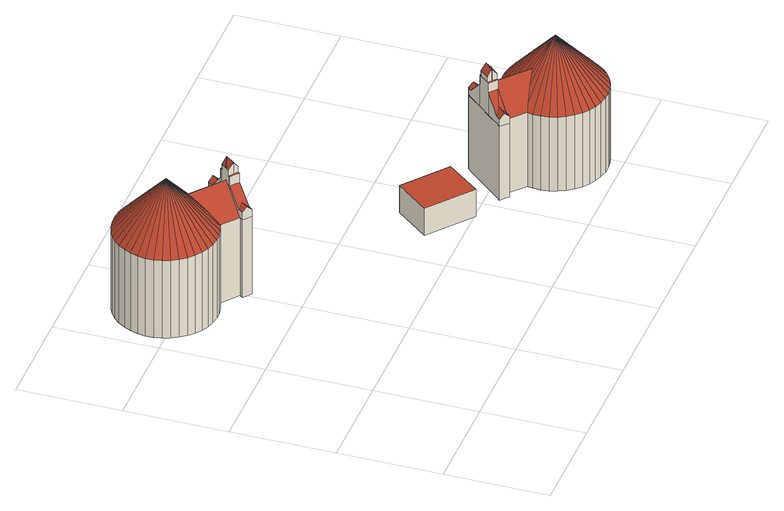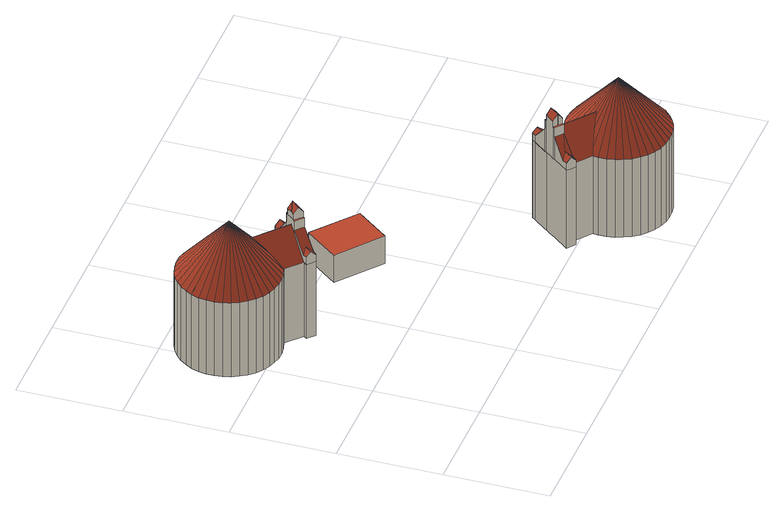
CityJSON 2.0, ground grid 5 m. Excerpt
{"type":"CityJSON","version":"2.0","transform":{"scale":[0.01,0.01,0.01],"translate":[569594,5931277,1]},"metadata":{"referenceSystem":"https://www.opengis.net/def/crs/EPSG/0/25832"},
"CityObjects":{
"building1":{"type":"Building","attributes":{"Grundfläche 2D":"21.888059","Grundhöhe NN":"1.999"},"children":["building1-1","building1-2","building1-3","building1-4"],"geometry":[{"type":"Solid","lod":"3","boundaries":[[[[0,1,2,3,4,5,6,7,8,9,10,11,12,13,14,15,16,17,18,19,20,21,22]],[[23,19,18,24]],[[25,23,24]],[[26,23,25]],[[27,23,26]],[[28,20,19,23]],[[29,23,27]],[[30,23,29]],[[31,23,30]],[[32,23,31]],[[33,23,32]],[[34,23,33]],[[35,23,34]],[[36,23,35]],[[37,23,36]],[[38,23,37]],[[39,23,38]],[[40,23,39]],[[41,23,40]],[[42,23,41]],[[43,23,42]],[[44,23,43]],[[45,23,44]],[[46,23,45]],[[47,23,46]],[[48,23,47]],[[49,23,48]],[[50,23,49]],[[51,23,50]],[[52,23,51]],[[53,23,52]],[[54,23,53]],[[55,23,54]],[[56,23,55]],[[57,23,56]],[[58,23,57]],[[2,59,23,58]],[[2,1,59]],[[23,60,21,20,28]],[[23,61,22,21,60]],[[23,62,0,22,61]],[[23,59,1,0,62]],[[4,3,63,64]],[[65,6,5,4,64,66]],[[7,6,65,67]],[[68,69,10,9,8,7,67,70]],[[71,72,73,14,13,12,11,10,69,74]],[[75,16,15,14,73,76]],[[17,16,75,77]],[[18,17,77,78]],[[24,18,78,79]],[[25,24,79,80]],[[26,25,80,81]],[[27,26,81,82]],[[29,27,82,83]],[[30,29,83,84]],[[31,30,84,85]],[[32,31,85,86]],[[33,32,86,87]],[[34,33,87,88]],[[35,34,88,89]],[[36,35,89,90]],[[37,36,90,91]],[[38,37,91,92]],[[39,38,92,93]],[[40,39,93,94]],[[41,40,94,95]],[[42,41,95,96]],[[43,42,96,97]],[[44,43,97,98]],[[45,44,98,99]],[[46,45,99,100]],[[47,46,100,101]],[[48,47,101,102]],[[49,48,102,103]],[[50,49,103,104]],[[51,50,104,105]],[[52,51,105,106]],[[53,52,106,107]],[[3,2,108,63]],[[54,53,107,109]],[[55,54,109,110]],[[56,55,110,111]],[[57,56,111,112]],[[58,57,112,113]],[[2,58,113,108]],[[105,104,103,102,101,100,99,98,97,96,95,94,93,92,91,90,89,88,87,86,85,84,83,82,81,80,79,78,77,75,76,73,72,71,74,69,68,70,67,65,66,64,63,108,113,112,111,110,109,107,106]]]],"semantics":{"surfaces":[{"type":"RoofSurface"},{"type":"WallSurface"},{"type":"GroundSurface"}],"values":[[0,0,0,0,0,0,0,0,0,0,0,0,0,0,0,0,0,0,0,0,0,0,0,0,0,0,0,0,0,0,0,0,0,0,0,0,0,0,0,0,0,0,1,1,1,1,1,1,1,1,1,1,1,1,1,1,1,1,1,1,1,1,1,1,1,1,1,1,1,1,1,1,1,1,1,1,1,1,1,1,1,1,1,1,1,1,2]]}}]},
"building1-1":{"type":"BuildingInstallation","parents":["building1"],"geometry":[{"type":"MultiSurface","lod":"3","boundaries":[[[114,115,116,117,118]],[[119,118,120]],[[114,118,119]],[[119,120,121]],[[122,119,123]],[[114,119,122]],[[118,117,124,125]],[[120,118,125,126]],[[121,120,126,127]],[[119,121,127,128,129,130,131,123]],[[122,123,131,132]],[[114,122,132,133]],[[115,114,133,134]],[[124,117,116,115,134,10,11,12]]],"semantics":{"surfaces":[{"type":"RoofSurface"},{"type":"WallSurface"}],"values":[0,0,0,0,0,0,1,1,1,1,1,1,1,1]}}]},
"building1-2":{"type":"BuildingInstallation","parents":["building1"],"geometry":[{"type":"MultiSurface","lod":"3","boundaries":[[[18,135,136,28,60,137,129,128,138,17]],[[130,129,137,61,62,59,139,2,3,140,141]]],"semantics":{"surfaces":[{"type":"RoofSurface"}],"values":[0,0]}}]},
"building1-3":{"type":"BuildingInstallation","parents":["building1"],"geometry":[{"type":"MultiSurface","lod":"3","boundaries":[[[125,124,142,143,127,126]],[[132,131,144,145,146,134,133]],[[143,142,147,148]],[[143,148,138,128,127]],[[144,131,130,141,149]],[[150,146,145,144,149,151]],[[146,150,9,10,134]],[[142,124,12,13,147]]],"semantics":{"surfaces":[{"type":"RoofSurface"},{"type":"WallSurface"}],"values":[0,0,1,1,1,1,1,1]}}]},
"building1-4":{"type":"BuildingInstallation","parents":["building1"],"geometry":[{"type":"MultiSurface","lod":"3","boundaries":[[[152,153,154,155,156]],[[155,157,158,159,156]],[[158,148,156,159]],[[152,156,148,147,153]],[[150,151,149,160,161,162,163,164]],[[165,166,167,162,161,160]],[[163,162,167,168,169,164]],[[154,170,155]],[[170,157,155]],[[14,15,16,157,170,154]],[[16,17,138,148,158,157]],[[165,160,149,141,140,3,4,166]],[[4,5,6,168,167,166]],[[6,7,169,168]],[[9,150,164,169,7,8]],[[147,13,14,154,153]]],"semantics":{"surfaces":[{"type":"RoofSurface"},{"type":"WallSurface"}],"values":[0,0,0,0,0,0,0,1,1,1,1,1,1,1,1,1]}}]},
"building2":{"type":"Building","attributes":{"Grundfläche 2D":"5.580436","Grundhöhe NN":"2.968"},"geometry":[{"type":"Solid","lod":"3","boundaries":[[[[171,172,173,174]],[[175,176,174,173]],[[176,177,171,174]],[[177,178,172,171]],[[178,175,173,172]],[[178,177,176,175]]]],"semantics":{"surfaces":[{"type":"RoofSurface"},{"type":"WallSurface"},{"type":"GroundSurface"}],"values":[[0,1,1,1,1,2]]}}]},
"building3":{"type":"Building","attributes":{"Grundfläche 2D":"21.888115","Grundhöhe NN":"2.214"},"children":["building3-1","building3-2","building3-3","building3-4"],"geometry":[{"type":"Solid","lod":"3","boundaries":[[[[179,180,181,182,183,184,185,186,187,188,189,190,191,192,193,194,195,196,197,198,199,200]],[[201,202,180,179,203]],[[204,201,203]],[[205,201,204]],[[206,201,205]],[[180,202,201,207,181]],[[208,201,206]],[[209,201,208]],[[210,201,209]],[[211,201,210]],[[212,201,211]],[[213,201,212]],[[214,201,213]],[[215,201,214]],[[216,201,215]],[[217,201,216]],[[218,201,217]],[[219,201,218]],[[220,201,219]],[[221,201,220]],[[222,201,221]],[[223,201,222]],[[224,201,223]],[[225,201,224]],[[226,201,225]],[[227,201,226]],[[228,201,227]],[[229,201,228]],[[230,201,229]],[[231,201,230]],[[232,201,231]],[[233,201,232]],[[234,201,233]],[[235,201,234]],[[236,201,235]],[[237,201,236]],[[186,185,238,201,237]],[[184,239,201,238,185]],[[183,240,201,239,184]],[[182,241,201,240,183]],[[181,207,201,241,182]],[[188,187,242,243]],[[189,188,243,244]],[[245,246,247,248,249,250,196,195,194,193,192,191,190,189,244,251]],[[252,198,197,196,250,253]],[[199,198,252,254]],[[200,199,254,255]],[[179,200,255,256]],[[203,179,256,257]],[[204,203,257,258]],[[205,204,258,259]],[[206,205,259,260]],[[208,206,260,261]],[[209,208,261,262]],[[210,209,262,263]],[[211,210,263,264]],[[212,211,264,265]],[[213,212,265,266]],[[214,213,266,267]],[[215,214,267,268]],[[216,215,268,269]],[[217,216,269,270]],[[218,217,270,271]],[[219,218,271,272]],[[220,219,272,273]],[[221,220,273,274]],[[222,221,274,275]],[[223,222,275,276]],[[224,223,276,277]],[[225,224,277,278]],[[226,225,278,279]],[[227,226,279,280]],[[228,227,280,281]],[[229,228,281,282]],[[230,229,282,283]],[[231,230,283,284]],[[232,231,284,285]],[[187,186,286,242]],[[233,232,285,287]],[[234,233,287,288]],[[235,234,288,289]],[[236,235,289,290]],[[237,236,290,291]],[[186,237,291,286]],[[280,279,278,277,276,275,274,273,272,271,270,269,268,267,266,265,264,263,262,261,260,259,258,257,256,255,254,252,253,250,249,248,247,246,245,251,244,243,242,286,291,290,289,288,287,285,284,283,282,281]]]],"semantics":{"surfaces":[{"type":"RoofSurface"},{"type":"WallSurface"},{"type":"GroundSurface"}],"values":[[0,0,0,0,0,0,0,0,0,0,0,0,0,0,0,0,0,0,0,0,0,0,0,0,0,0,0,0,0,0,0,0,0,0,0,0,0,0,0,0,0,1,1,1,1,1,1,1,1,1,1,1,1,1,1,1,1,1,1,1,1,1,1,1,1,1,1,1,1,1,1,1,1,1,1,1,1,1,1,1,1,1,1,1,2]]}}]},
"building3-1":{"type":"BuildingInstallation","parents":["building3"],"geometry":[{"type":"MultiSurface","lod":"3","boundaries":[[[292,293,294,295,296,297]],[[298,299,300,301,302,303]],[[301,300,304,305]],[[305,306,307,308,309,310,293,292,302,301]],[[311,295,294,293,310,312]],[[304,300,299,296,295,311,192,193,194]]],"semantics":{"surfaces":[{"type":"RoofSurface"},{"type":"WallSurface"}],"values":[0,0,1,1,1,1]}}]},
"building3-2":{"type":"BuildingInstallation","parents":["building3"],"geometry":[{"type":"MultiSurface","lod":"3","boundaries":[[[313,314,315,316]],[[317,318,314]],[[314,318,319,315]],[[320,318,317]],[[314,313,299,298]],[[317,314,298,303]],[[320,317,303,302]],[[320,302,292,319,318]],[[296,316,315,319,292,297]],[[296,299,313,316]]],"semantics":{"surfaces":[{"type":"RoofSurface"},{"type":"WallSurface"}],"values":[0,0,0,0,1,1,1,1,1,1]}}]},
"building3-3":{"type":"BuildingInstallation","parents":["building3"],"geometry":[{"type":"MultiSurface","lod":"3","boundaries":[[[321,322,323,324,325]],[[324,326,327,328,325]],[[305,325,328,327]],[[322,321,325,305,304]],[[311,312,310,329,330,331,332,333]],[[334,335,336,331,330,329]],[[332,331,336,337,338,333]],[[324,323,339,326]],[[196,197,198,326,339,323]],[[327,326,198,199,306,305]],[[309,340,187,188,335,334,329,310]],[[335,188,189,337,336]],[[189,190,191,192,311,333,338,337]],[[194,195,196,323,322,304]]],"semantics":{"surfaces":[{"type":"RoofSurface"},{"type":"WallSurface"}],"values":[0,0,0,0,0,0,0,1,1,1,1,1,1,1]}}]},
"building3-4":{"type":"BuildingInstallation","parents":["building3"],"geometry":[{"type":"MultiSurface","lod":"3","boundaries":[[[200,306,199]],[[179,202,207,241,341,307,306,200]],[[238,342,186,187,340,309,308,307,341,240,239]]],"semantics":{"surfaces":[{"type":"RoofSurface"}],"values":[0,0,0]}}]}
},
"vertices":[
[477,1395,523],[447,1372,523],[417,1356,523],[498,1292,523],[485,1276,523],[504,1261,523],[524,1245,523],[537,1260,523],[540,1264,523],[589,1325,523],[595,1333,523],[608,1350,523],[630,1376,523],[636,1384,523],[698,1462,523],[678,1478,523],[659,1493,523],[640,1470,523],[554,1537,523],[553,1525,523],[542,1489,523],[525,1454,523],[504,1423,523],[315,1576,796],[558,1563,523],[557,1601,523],[550,1639,523],[537,1675,523],[472,1515,606],[519,1708,523],[496,1739,523],[468,1765,523],[437,1787,523],[403,1803,523],[366,1814,523],[328,1819,523],[290,1818,523],[253,1812,523],[217,1799,523],[183,1781,523],[153,1758,523],[126,1730,523],[105,1699,523],[88,1664,523],[77,1628,523],[72,1590,523],[73,1551,523],[80,1514,523],[93,1478,523],[111,1444,523],[134,1414,523],[161,1388,523],[193,1366,523],[227,1349,523],[264,1338,523],[302,1333,523],[340,1334,523],[377,1341,523],[413,1354,523],[419,1414,580],[432,1508,644],[414,1496,652],[418,1462,623],[498,1292,100],[485,1276,100],[524,1245,100],[504,1261,100],[537,1260,100],[589,1325,100],[595,1333,100],[540,1264,100],[630,1376,100],[636,1384,100],[698,1462,100],[608,1350,100],[659,1493,100],[678,1478,100],[640,1470,100],[554,1537,100],[558,1563,100],[557,1601,100],[550,1639,100],[537,1675,100],[519,1708,100],[496,1739,100],[468,1765,100],[437,1787,100],[403,1803,100],[366,1814,100],[328,1819,100],[290,1818,100],[253,1812,100],[217,1799,100],[183,1781,100],[153,1758,100],[126,1730,100],[105,1699,100],[88,1664,100],[77,1628,100],[72,1590,100],[73,1551,100],[80,1514,100],[93,1478,100],[111,1444,100],[134,1414,100],[161,1388,100],[193,1366,100],[227,1349,100],[417,1356,100],[264,1338,100],[302,1333,100],[340,1334,100],[377,1341,100],[413,1354,100],
[576,1349,757],[595,1333,726],[608,1350,726],[630,1376,726],[610,1392,757],[569,1381,726],[609,1392,756],[591,1407,726],[575,1349,756],[556,1364,726],[630,1376,696],[610,1392,696],[609,1392,696],[591,1407,696],[591,1407,620],[569,1381,661],[556,1364,635],[556,1364,696],[575,1349,696],[576,1349,696],[595,1333,696],
[532,1530,546],[529,1529,550],[412,1506,661],[597,1416,607],[418,1363,530],[501,1296,529],[550,1356,623],
[636,1384,696],[597,1416,696],[550,1356,696],[569,1341,696],[589,1325,696],[636,1384,647],[597,1416,647],[550,1356,647],[589,1325,647],[569,1341,647],
[660,1439,578],[680,1439,562],[698,1462,562],[678,1478,588],[647,1439,588],[659,1493,562],[640,1470,562],[644,1451,578],[501,1296,562],[524,1296,578],[532,1296,584],[534,1288,578],[540,1264,562],[498,1292,562],[485,1276,562],[504,1261,584],[524,1245,562],[537,1260,562],[678,1478,584],
[1274,452,345],[1403,614,345],[1192,782,345],[1064,620,345],[1192,782,197],[1064,620,197],[1274,452,197],[1403,614,197],
[1663,344,523],[1666,356,523],[1678,392,523],[1697,425,523],[1720,456,523],[1747,482,523],[1779,504,523],[1809,518,523],[1732,587,523],[1745,602,523],[1708,635,523],[1695,620,523],[1691,616,523],[1640,557,523],[1633,550,523],[1589,501,523],[1543,448,523],[1524,426,523],[1543,409,523],[1561,393,523],[1581,416,523],[1581,415,523],[1901,293,796],[1687,350,548],[1659,318,523],[1658,280,523],[1663,242,523],[1673,206,523],[1746,362,606],[1690,171,523],[1712,140,523],[1738,112,523],[1768,89,523],[1802,71,523],[1838,58,523],[1875,51,523],[1913,50,523],[1951,55,523],[1988,66,523],[2022,82,523],[2054,104,523],[2081,130,523],[2105,160,523],[2123,194,523],[2136,230,523],[2143,267,523],[2144,306,523],[2139,343,523],[2128,380,523],[2111,414,523],[2090,446,523],[2063,474,523],[2033,497,523],[1999,515,523],[1964,528,523],[1926,535,523],[1888,536,523],[1850,531,523],[1813,520,523],[1804,460,580],[1804,413,623],[1806,378,652],[1787,367,644],[1732,587,121],[1745,602,121],[1708,635,121],[1691,616,121],[1640,557,121],[1633,550,121],[1589,501,121],[1543,448,121],[1524,426,121],[1695,620,121],[1561,393,121],[1543,409,121],[1581,416,121],[1581,415,121],[1663,344,121],[1659,318,121],[1658,280,121],[1663,242,121],[1673,206,121],[1690,171,121],[1712,140,121],[1738,112,121],[1768,89,121],[1802,71,121],[1838,58,121],[1875,51,121],[1913,50,121],[1951,55,121],[1988,66,121],[2022,82,121],[2054,104,121],[2081,130,121],[2105,160,121],[2123,194,121],[2136,230,121],[2143,267,121],[2144,306,121],[2139,343,121],[2128,380,121],[2111,414,121],[2090,446,121],[2063,474,121],[2033,497,121],[1999,515,121],[1809,518,121],[1964,528,121],[1926,535,121],[1888,536,121],[1850,531,121],[1813,520,121],
[1670,517,696],[1677,524,696],[1658,541,696],[1640,557,696],[1633,550,696],[1652,533,696],[1615,492,696],[1596,508,696],[1589,501,696],[1627,468,696],[1634,475,696],[1616,492,696],[1589,501,647],[1627,468,647],[1627,468,607],[1656,501,661],[1670,517,635],[1677,524,623],[1677,524,647],[1640,557,647],[1658,541,647],
[1596,508,726],[1615,492,757],[1652,533,757],[1633,550,726],[1616,492,756],[1656,501,726],[1670,517,726],[1634,475,726],
[1563,447,578],[1543,448,562],[1524,426,562],[1543,409,588],[1576,447,588],[1561,393,562],[1581,416,562],[1578,435,578],[1729,583,562],[1706,583,578],[1697,584,584],[1696,592,578],[1691,616,562],[1732,587,562],[1745,602,562],[1727,618,584],[1708,635,562],[1695,620,562],[1543,409,584],[1729,583,529],
[1807,368,661],[1809,511,530]
]}
